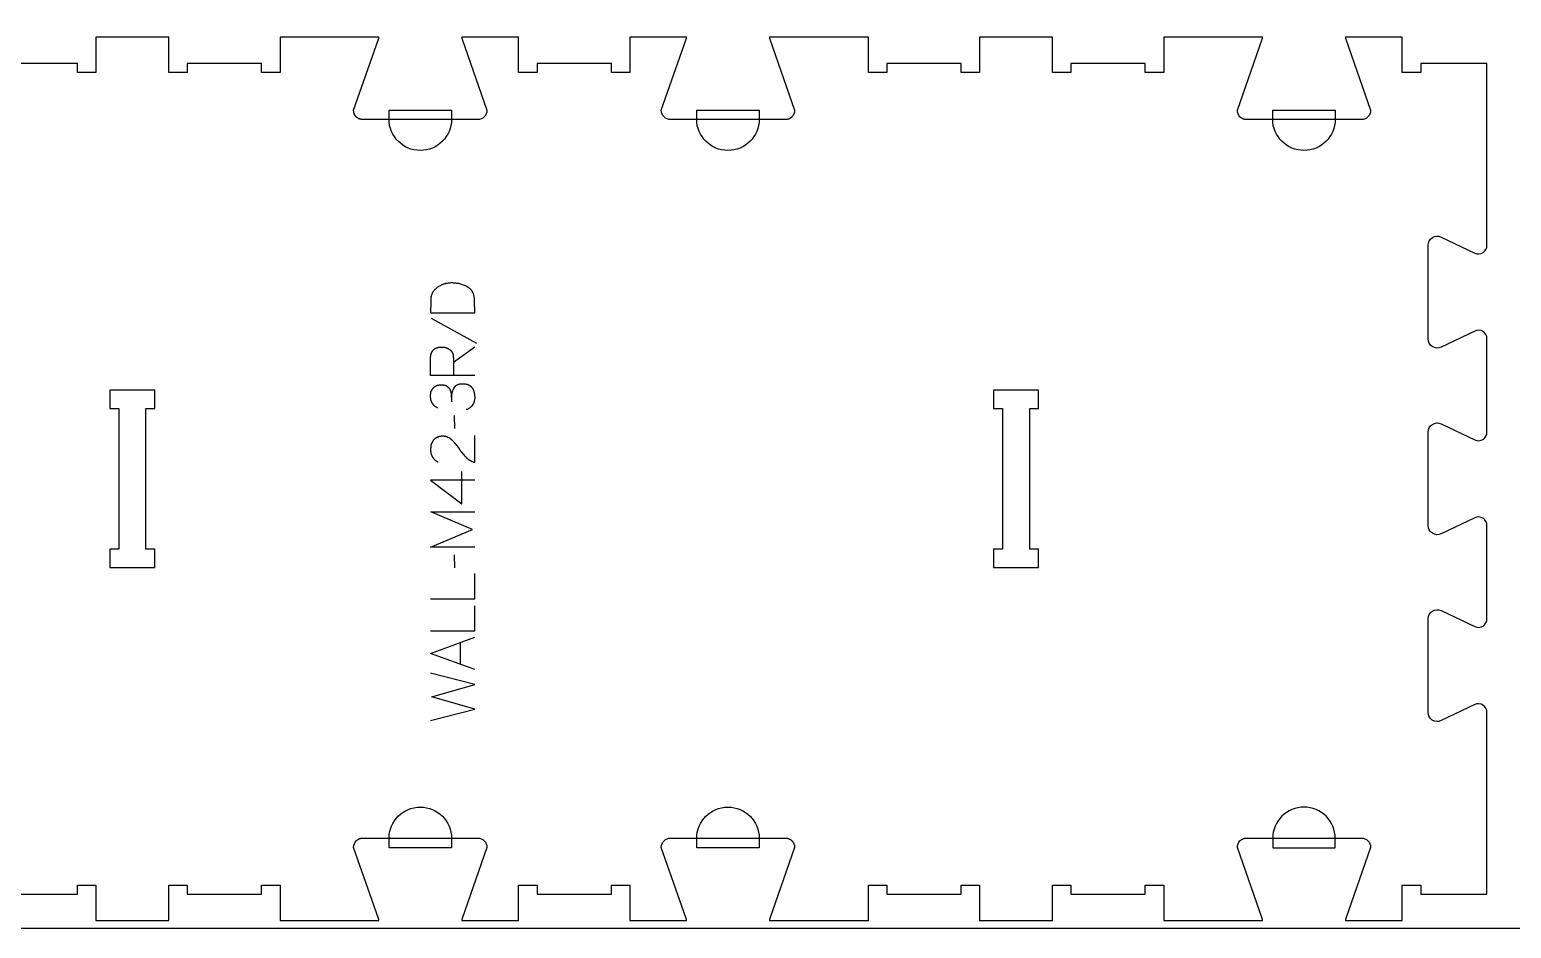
# Model space of a CAD drawing. Extents: x -13885 to -10701, y -43691 to -36097.
# Drawn here: x -12361 to -11355, y -39341 to -38731 of the extents above; entities that cross this region are included whole.
import ezdxf

# ---------------------------------------------------------------- set-up
doc = ezdxf.new("R2010")
doc.units = 0
for name, color, linetype in [('0_SHEET_SPRUCEPLY_2440X122', 1, 'CONTINUOUS'), ('1_ANYTOOL_1MMDEEP_LABELS_S', 2, 'CONTINUOUS'), ('3_ANYTOOL_CUTTHROUGH_INSID', 4, 'CONTINUOUS'), ('4_ANYTOOL_CUTTHROUGH_OUTSI', 5, 'CONTINUOUS'), ('5_ANYTOOL_HALF_MILL_9MM_IN', 3, 'CONTINUOUS')]:
    doc.layers.add(name, color=color, linetype=linetype)

msp = doc.modelspace()

# ---------------------------------------------------------------- linework, layer by layer
at = {"layer": '0_SHEET_SPRUCEPLY_2440X122'}
msp.add_lwpolyline([(-13513.1, -38121.2), (-13513.1, -39341.2), (-11073.1, -39341.2), (-11073.1, -38121.2)], close=True, dxfattribs=at)
at = {"layer": '1_ANYTOOL_1MMDEEP_LABELS_S'}
msp.add_lwpolyline([(-12089, -38923.7), (-12059, -38923.7), (-12059.1, -38915.2), (-12059.1, -38914.8), (-12059.1, -38914.4), (-12059.2, -38914), (-12059.2, -38913.6), (-12059.3, -38913.2), (-12059.3, -38912.9), (-12059.4, -38912.5), (-12059.5, -38912.1), (-12059.5, -38911.8), (-12059.6, -38911.4), (-12059.7, -38911.1), (-12059.9, -38910.8), (-12060, -38910.5), (-12060, -38910.3), (-12060.1, -38910.2), (-12060.2, -38910), (-12060.3, -38909.9), (-12060.3, -38909.7), (-12060.4, -38909.6), (-12060.5, -38909.4), (-12060.6, -38909.3), (-12060.6, -38909.1), (-12060.7, -38909), (-12060.8, -38908.9), (-12060.9, -38908.7), (-12061, -38908.6), (-12061.1, -38908.5), (-12061.2, -38908.3), (-12061.3, -38908.2), (-12061.4, -38908.1), (-12061.5, -38908), (-12061.6, -38907.9), (-12061.7, -38907.7), (-12061.8, -38907.6), (-12062, -38907.5), (-12062.1, -38907.4), (-12062.2, -38907.3), (-12062.3, -38907.2), (-12062.4, -38907.1), (-12062.6, -38907), (-12062.7, -38906.9), (-12062.8, -38906.8), (-12063, -38906.7), (-12063.1, -38906.6), (-12063.2, -38906.5), (-12063.5, -38906.3), (-12063.8, -38906.1), (-12064.1, -38905.9), (-12064.7, -38905.6), (-12065.4, -38905.3), (-12066, -38905.1), (-12066.6, -38904.8), (-12067.3, -38904.6), (-12067.9, -38904.4), (-12068.6, -38904.2), (-12069.2, -38904), (-12069.9, -38903.8), (-12070.6, -38903.7), (-12071.2, -38903.6), (-12071.9, -38903.5), (-12072.6, -38903.4), (-12073.3, -38903.4), (-12074, -38903.3), (-12074.7, -38903.3), (-12075.3, -38903.3), (-12075.9, -38903.4), (-12076.5, -38903.4), (-12077.1, -38903.5), (-12077.6, -38903.6), (-12077.9, -38903.6), (-12078.2, -38903.7), (-12078.5, -38903.7), (-12078.8, -38903.8), (-12079, -38903.9), (-12079.3, -38904), (-12079.6, -38904), (-12079.9, -38904.1), (-12080.1, -38904.2), (-12080.4, -38904.3), (-12080.7, -38904.4), (-12080.9, -38904.5), (-12081.2, -38904.6), (-12081.5, -38904.7), (-12082, -38905), (-12082.5, -38905.2), (-12083, -38905.5), (-12083.5, -38905.8), (-12083.8, -38906), (-12084.1, -38906.2), (-12084.4, -38906.4), (-12084.7, -38906.6), (-12085, -38906.8), (-12085.2, -38907), (-12085.5, -38907.3), (-12085.7, -38907.5), (-12086, -38907.7), (-12086.2, -38907.9), (-12086.4, -38908.1), (-12086.6, -38908.4), (-12086.8, -38908.6), (-12087, -38908.8), (-12087.2, -38909.1), (-12087.3, -38909.3), (-12087.5, -38909.6), (-12087.6, -38909.8), (-12087.8, -38910.1), (-12087.9, -38910.4), (-12088, -38910.6), (-12088.1, -38910.9), (-12088.2, -38911.1), (-12088.3, -38911.4), (-12088.4, -38911.7), (-12088.5, -38912), (-12088.6, -38912.3), (-12088.6, -38912.5), (-12088.7, -38912.8), (-12088.7, -38913.1), (-12088.7, -38913.4), (-12088.7, -38913.7), (-12088.8, -38916.2), (-12088.9, -38918.6), (-12089, -38921.2)], close=True, dxfattribs=at)
for points in [[(-12088.5, -38927.2), (-12057.8, -38944.3)], [(-12059, -38966.1), (-12089, -38966.1), (-12089, -38954.8), (-12089, -38954.3), (-12089, -38953.8), (-12089, -38953.6), (-12089, -38953.3), (-12088.9, -38953.1), (-12088.9, -38952.9), (-12088.9, -38952.7), (-12088.8, -38952.5), (-12088.8, -38952.3), (-12088.7, -38952.1), (-12088.7, -38951.9), (-12088.6, -38951.7), (-12088.6, -38951.5), (-12088.5, -38951.3), (-12088.5, -38951.1), (-12088.4, -38950.9), (-12088.3, -38950.7), (-12088.3, -38950.6), (-12088.2, -38950.4), (-12088.1, -38950.2), (-12088, -38950.1), (-12087.9, -38949.9), (-12087.8, -38949.7), (-12087.7, -38949.6), (-12087.6, -38949.5), (-12087.5, -38949.3), (-12087.4, -38949.2), (-12087.3, -38949), (-12087.2, -38948.9), (-12087.1, -38948.8), (-12086.9, -38948.7), (-12086.8, -38948.5), (-12086.7, -38948.4), (-12086.5, -38948.3), (-12086.4, -38948.2), (-12086.3, -38948.1), (-12086.1, -38948), (-12086, -38947.9), (-12085.8, -38947.8), (-12085.6, -38947.7), (-12085.5, -38947.6), (-12085.3, -38947.6), (-12085.1, -38947.5), (-12085, -38947.4), (-12084.8, -38947.4), (-12084.6, -38947.3), (-12084.4, -38947.2), (-12084.2, -38947.2), (-12084, -38947.1), (-12083.8, -38947.1), (-12083.6, -38947), (-12083.4, -38947), (-12083.2, -38946.9), (-12083, -38946.9), (-12082.8, -38946.9), (-12082.6, -38946.9), (-12082.4, -38946.8), (-12082.1, -38946.8), (-12081.7, -38946.8), (-12081.2, -38946.8), (-12081, -38946.8), (-12080.8, -38946.8), (-12080.7, -38946.8), (-12080.5, -38946.8), (-12080.3, -38946.8), (-12080.1, -38946.9), (-12080, -38946.9), (-12079.8, -38946.9), (-12079.6, -38946.9), (-12079.5, -38947), (-12079.3, -38947), (-12079.1, -38947), (-12079, -38947.1), (-12078.8, -38947.1), (-12078.6, -38947.2), (-12078.5, -38947.2), (-12078.3, -38947.3), (-12078.1, -38947.4), (-12078, -38947.4), (-12077.8, -38947.5), (-12077.7, -38947.6), (-12077.5, -38947.6), (-12077.4, -38947.7), (-12077.2, -38947.8), (-12077, -38947.9), (-12076.9, -38948), (-12076.7, -38948.1), (-12076.6, -38948.2), (-12076.4, -38948.2), (-12076.3, -38948.4), (-12076.1, -38948.5), (-12076, -38948.6), (-12075.8, -38948.7), (-12075.7, -38948.8), (-12075.6, -38948.9), (-12075.4, -38949), (-12075.3, -38949.2), (-12075.2, -38949.3), (-12075.1, -38949.4), (-12075, -38949.5), (-12074.8, -38949.7), (-12074.7, -38949.8), (-12074.6, -38949.9), (-12074.5, -38950.1), (-12074.5, -38950.2), (-12074.4, -38950.4), (-12074.3, -38950.5), (-12074.2, -38950.7), (-12074.1, -38950.8), (-12074.1, -38951), (-12074, -38951.1), (-12073.9, -38951.3), (-12073.9, -38951.4), (-12073.8, -38951.6), (-12073.8, -38951.8), (-12073.7, -38951.9), (-12073.7, -38952.1), (-12073.7, -38952.3), (-12073.6, -38952.4), (-12073.6, -38952.6), (-12073.6, -38952.8), (-12073.6, -38953), (-12073.6, -38953.2), (-12073.5, -38955.1), (-12073.5, -38957.1), (-12073.5, -38966.1)], [(-12073.5, -38957.1), (-12059, -38946.7)], [(-12084.1, -38988.2), (-12084.4, -38988.1), (-12084.7, -38987.9), (-12085, -38987.7), (-12085.2, -38987.6), (-12085.5, -38987.4), (-12085.8, -38987.2), (-12086, -38987), (-12086.1, -38986.9), (-12086.2, -38986.8), (-12086.4, -38986.7), (-12086.5, -38986.6), (-12086.6, -38986.5), (-12086.7, -38986.4), (-12086.8, -38986.3), (-12086.9, -38986.1), (-12087, -38986), (-12087.1, -38985.9), (-12087.2, -38985.8), (-12087.3, -38985.7), (-12087.4, -38985.6), (-12087.5, -38985.4), (-12087.5, -38985.3), (-12087.6, -38985.2), (-12087.7, -38985.1), (-12087.8, -38984.9), (-12087.9, -38984.8), (-12087.9, -38984.7), (-12088, -38984.6), (-12088.1, -38984.4), (-12088.1, -38984.3), (-12088.2, -38984.1), (-12088.3, -38984), (-12088.3, -38983.9), (-12088.4, -38983.7), (-12088.4, -38983.6), (-12088.5, -38983.4), (-12088.5, -38983.3), (-12088.6, -38983.1), (-12088.6, -38983), (-12088.7, -38982.7), (-12088.8, -38982.4), (-12088.8, -38982.1), (-12088.9, -38981.7), (-12088.9, -38981.4), (-12089, -38981.1), (-12089, -38980.7), (-12089, -38980.4), (-12089, -38980), (-12089, -38979.8), (-12089, -38979.6), (-12089, -38979.4), (-12089, -38979.2), (-12089, -38979), (-12089, -38978.8), (-12088.9, -38978.6), (-12088.9, -38978.4), (-12088.9, -38978.2), (-12088.8, -38978.1), (-12088.8, -38977.9), (-12088.8, -38977.7), (-12088.7, -38977.5), (-12088.7, -38977.3), (-12088.6, -38977.1), (-12088.5, -38977), (-12088.5, -38976.8), (-12088.4, -38976.6), (-12088.4, -38976.5), (-12088.3, -38976.3), (-12088.2, -38976.1), (-12088.1, -38976), (-12088, -38975.8), (-12088, -38975.7), (-12087.9, -38975.5), (-12087.8, -38975.4), (-12087.7, -38975.2), (-12087.6, -38975.1), (-12087.5, -38974.9), (-12087.4, -38974.8), (-12087.3, -38974.7), (-12087.1, -38974.5), (-12087, -38974.4), (-12086.9, -38974.3), (-12086.8, -38974.2), (-12086.6, -38974), (-12086.5, -38973.9), (-12086.4, -38973.8), (-12086.2, -38973.7), (-12086.1, -38973.6), (-12085.9, -38973.5), (-12085.8, -38973.4), (-12085.7, -38973.3), (-12085.5, -38973.3), (-12085.3, -38973.2), (-12085.2, -38973.1), (-12085, -38973), (-12084.9, -38973), (-12084.7, -38972.9), (-12084.5, -38972.8), (-12084.3, -38972.8), (-12084.2, -38972.7), (-12084, -38972.7), (-12083.8, -38972.6), (-12083.6, -38972.6), (-12083.4, -38972.6), (-12083.2, -38972.5), (-12083, -38972.5), (-12082.8, -38972.5), (-12082.6, -38972.5), (-12082.4, -38972.5), (-12082.2, -38972.5), (-12082, -38972.5), (-12081.4, -38972.5), (-12081.1, -38972.5), (-12080.8, -38972.5), (-12080.5, -38972.5), (-12080.2, -38972.6), (-12080, -38972.6), (-12079.9, -38972.6), (-12079.7, -38972.7), (-12079.6, -38972.7), (-12079.5, -38972.7), (-12079.3, -38972.7), (-12079.2, -38972.8), (-12079.1, -38972.8), (-12078.9, -38972.9), (-12078.8, -38972.9), (-12078.7, -38973), (-12078.6, -38973), (-12078.5, -38973.1), (-12078.3, -38973.1), (-12078.2, -38973.2), (-12078.1, -38973.2), (-12078, -38973.3), (-12077.9, -38973.3), (-12077.8, -38973.4), (-12077.7, -38973.5), (-12077.6, -38973.5), (-12077.5, -38973.6), (-12077.4, -38973.8), (-12077.2, -38973.9), (-12077, -38974.1), (-12076.9, -38974.2), (-12076.8, -38974.3), (-12076.7, -38974.4), (-12076.6, -38974.5), (-12076.6, -38974.6), (-12076.5, -38974.6), (-12076.4, -38974.7), (-12076.4, -38974.8), (-12076.3, -38974.9), (-12076.2, -38975), (-12076.2, -38975.1), (-12076.1, -38975.2), (-12076, -38975.3), (-12076, -38975.4), (-12075.9, -38975.5), (-12075.9, -38975.6), (-12075.8, -38975.7), (-12075.8, -38975.8), (-12075.7, -38975.9), (-12075.7, -38976), (-12075.6, -38976.1), (-12075.6, -38976.2), (-12075.6, -38976.3), (-12075.5, -38976.5), (-12075.4, -38976.7), (-12075.3, -38976.9), (-12075.3, -38977.1), (-12075.2, -38977.4), (-12075.2, -38977.6), (-12075.1, -38977.8), (-12075.1, -38978), (-12075, -38978.3), (-12075, -38978.5), (-12074.9, -38978.7), (-12074.9, -38979), (-12074.9, -38979.2), (-12074.9, -38979.5), (-12074.9, -38979.7), (-12074.8, -38979.9), (-12074.8, -38980.2), (-12074.8, -38983.9)], [(-12074.8, -38981.1), (-12074.8, -38980.7), (-12074.7, -38980.2), (-12074.7, -38979.8), (-12074.6, -38979.4), (-12074.5, -38979), (-12074.5, -38978.6), (-12074.4, -38978.1), (-12074.3, -38977.7), (-12074.2, -38977.3), (-12074, -38976.9), (-12073.9, -38976.5), (-12073.8, -38976.2), (-12073.6, -38975.8), (-12073.4, -38975.4), (-12073.2, -38975), (-12073.1, -38974.6), (-12073, -38974.5), (-12072.9, -38974.3), (-12072.8, -38974.2), (-12072.7, -38974.1), (-12072.7, -38974), (-12072.6, -38974), (-12072.6, -38973.9), (-12072.5, -38973.8), (-12072.4, -38973.7), (-12072.4, -38973.6), (-12072.3, -38973.6), (-12072.3, -38973.5), (-12072.2, -38973.4), (-12072.1, -38973.4), (-12072.1, -38973.3), (-12072, -38973.2), (-12071.9, -38973.2), (-12071.8, -38973.1), (-12071.8, -38973), (-12071.7, -38973), (-12071.6, -38972.9), (-12071.5, -38972.8), (-12071.5, -38972.8), (-12071.4, -38972.7), (-12071.3, -38972.7), (-12071.2, -38972.6), (-12071.1, -38972.6), (-12071, -38972.5), (-12071, -38972.5), (-12070.9, -38972.4), (-12070.8, -38972.4), (-12070.7, -38972.3), (-12070.6, -38972.3), (-12070.5, -38972.3), (-12070.4, -38972.2), (-12070.3, -38972.2), (-12070.1, -38972.1), (-12069.9, -38972), (-12069.7, -38972), (-12069.5, -38971.9), (-12069.3, -38971.9), (-12069.1, -38971.8), (-12068.9, -38971.8), (-12068.7, -38971.8), (-12068.4, -38971.7), (-12068.2, -38971.7), (-12068, -38971.7), (-12067.7, -38971.7), (-12067.5, -38971.7), (-12067.2, -38971.7), (-12066.9, -38971.7), (-12066.6, -38971.7), (-12066.4, -38971.7), (-12066.1, -38971.7), (-12065.9, -38971.8), (-12065.6, -38971.8), (-12065.4, -38971.8), (-12065.1, -38971.9), (-12064.9, -38971.9), (-12064.7, -38972), (-12064.4, -38972), (-12064.2, -38972.1), (-12064, -38972.2), (-12063.8, -38972.2), (-12063.6, -38972.3), (-12063.4, -38972.4), (-12063.2, -38972.5), (-12063, -38972.6), (-12062.8, -38972.7), (-12062.6, -38972.8), (-12062.5, -38972.9), (-12062.3, -38973), (-12062.1, -38973.1), (-12062, -38973.2), (-12061.8, -38973.3), (-12061.7, -38973.5), (-12061.6, -38973.5), (-12061.5, -38973.6), (-12061.5, -38973.7), (-12061.4, -38973.7), (-12061.3, -38973.8), (-12061.2, -38973.9), (-12061.2, -38973.9), (-12061.1, -38974), (-12061, -38974.2), (-12060.9, -38974.3), (-12060.8, -38974.5), (-12060.6, -38974.7), (-12060.5, -38974.8), (-12060.4, -38975), (-12060.3, -38975.2), (-12060.2, -38975.3), (-12060.1, -38975.5), (-12060, -38975.7), (-12060, -38975.9), (-12059.9, -38976.1), (-12059.8, -38976.3), (-12059.7, -38976.5), (-12059.6, -38976.7), (-12059.6, -38976.9), (-12059.5, -38977.1), (-12059.5, -38977.3), (-12059.4, -38977.5), (-12059.3, -38977.8), (-12059.3, -38978), (-12059.3, -38978.2), (-12059.2, -38978.4), (-12059.2, -38978.7), (-12059.1, -38978.9), (-12059.1, -38979.4), (-12059.1, -38979.9), (-12059, -38980.4), (-12059, -38980.9), (-12059, -38981.3), (-12059, -38981.7), (-12059.1, -38982.1), (-12059.1, -38982.4), (-12059.2, -38982.8), (-12059.2, -38983), (-12059.2, -38983.1), (-12059.3, -38983.3), (-12059.3, -38983.5), (-12059.3, -38983.6), (-12059.4, -38983.8), (-12059.4, -38983.9), (-12059.5, -38984.1), (-12059.5, -38984.3), (-12059.6, -38984.4), (-12059.6, -38984.6), (-12059.7, -38984.7), (-12059.8, -38984.9), (-12059.8, -38985), (-12059.9, -38985.2), (-12060, -38985.3), (-12060, -38985.5), (-12060.1, -38985.6), (-12060.2, -38985.7), (-12060.3, -38985.9), (-12060.4, -38986), (-12060.4, -38986.1), (-12060.5, -38986.3), (-12060.6, -38986.4), (-12060.7, -38986.5), (-12060.8, -38986.6), (-12060.9, -38986.8), (-12061, -38986.9), (-12061.1, -38987), (-12061.2, -38987.1), (-12061.4, -38987.2), (-12061.5, -38987.3), (-12061.6, -38987.5), (-12061.7, -38987.6), (-12061.8, -38987.7), (-12062, -38987.8), (-12062.1, -38987.9), (-12062.2, -38988), (-12062.4, -38988.1), (-12062.5, -38988.2), (-12062.6, -38988.3), (-12062.8, -38988.4), (-12062.9, -38988.5), (-12063.1, -38988.6), (-12063.4, -38988.7), (-12063.7, -38988.9), (-12064, -38989.1), (-12064.4, -38989.2), (-12064.7, -38989.3)], [(-12072.9, -38993.2), (-12072.8, -39002)], [(-12059.1, -39006.9), (-12059.1, -39025.2), (-12059.6, -39025.1), (-12059.8, -39025), (-12060, -39024.9), (-12060.2, -39024.8), (-12060.4, -39024.7), (-12060.7, -39024.6), (-12060.9, -39024.5), (-12061.1, -39024.4), (-12061.3, -39024.3), (-12061.5, -39024.2), (-12061.7, -39024.1), (-12061.9, -39024), (-12062.1, -39023.9), (-12062.3, -39023.8), (-12062.5, -39023.6), (-12062.7, -39023.5), (-12062.9, -39023.4), (-12063.1, -39023.3), (-12063.2, -39023.1), (-12063.4, -39023), (-12063.6, -39022.8), (-12063.8, -39022.7), (-12063.9, -39022.5), (-12064.1, -39022.4), (-12064.3, -39022.2), (-12064.5, -39022), (-12064.6, -39021.9), (-12064.8, -39021.7), (-12064.9, -39021.5), (-12065.3, -39021.2), (-12066.5, -39019.7), (-12067.7, -39018.2), (-12068.8, -39016.7), (-12069.9, -39015.2), (-12070.5, -39014.4), (-12071.1, -39013.7), (-12071.7, -39013), (-12072.2, -39012.3), (-12072.8, -39011.6), (-12073.4, -39011), (-12074, -39010.3), (-12074.7, -39009.7), (-12074.8, -39009.6), (-12075, -39009.5), (-12075.1, -39009.3), (-12075.3, -39009.2), (-12075.5, -39009.1), (-12075.6, -39008.9), (-12075.8, -39008.8), (-12076, -39008.7), (-12076.2, -39008.6), (-12076.3, -39008.5), (-12076.5, -39008.4), (-12076.7, -39008.3), (-12076.9, -39008.2), (-12077.1, -39008.1), (-12077.2, -39008.1), (-12077.4, -39008), (-12077.6, -39007.9), (-12077.8, -39007.8), (-12078, -39007.8), (-12078.2, -39007.7), (-12078.4, -39007.7), (-12078.6, -39007.6), (-12078.8, -39007.6), (-12079, -39007.5), (-12079.3, -39007.5), (-12079.5, -39007.5), (-12079.7, -39007.4), (-12079.9, -39007.4), (-12080.1, -39007.4), (-12080.3, -39007.4), (-12080.6, -39007.4), (-12080.8, -39007.4), (-12081, -39007.4), (-12081.3, -39007.4), (-12081.5, -39007.4), (-12081.8, -39007.4), (-12082, -39007.5), (-12082.2, -39007.5), (-12082.5, -39007.5), (-12082.7, -39007.5), (-12082.9, -39007.6), (-12083.1, -39007.6), (-12083.3, -39007.7), (-12083.5, -39007.7), (-12083.7, -39007.8), (-12083.9, -39007.9), (-12084.1, -39007.9), (-12084.3, -39008), (-12084.5, -39008.1), (-12084.7, -39008.2), (-12084.9, -39008.3), (-12085.1, -39008.4), (-12085.2, -39008.5), (-12085.4, -39008.6), (-12085.6, -39008.7), (-12085.7, -39008.8), (-12085.9, -39008.9), (-12086.1, -39009.1), (-12086.2, -39009.2), (-12086.4, -39009.3), (-12086.5, -39009.5), (-12086.6, -39009.6), (-12086.8, -39009.8), (-12086.9, -39009.9), (-12087, -39010.1), (-12087.2, -39010.2), (-12087.3, -39010.4), (-12087.4, -39010.6), (-12087.5, -39010.7), (-12087.6, -39010.9), (-12087.7, -39011.1), (-12087.8, -39011.3), (-12087.9, -39011.4), (-12088, -39011.6), (-12088.1, -39011.8), (-12088.2, -39012), (-12088.3, -39012.2), (-12088.4, -39012.4), (-12088.4, -39012.6), (-12088.5, -39012.8), (-12088.6, -39013), (-12088.6, -39013.2), (-12088.7, -39013.4), (-12088.7, -39013.6), (-12088.8, -39013.8), (-12088.8, -39014), (-12088.9, -39014.2), (-12088.9, -39014.5), (-12088.9, -39014.7), (-12088.9, -39014.9), (-12089, -39015.1), (-12089, -39015.4), (-12089, -39015.6), (-12089, -39015.8), (-12089, -39016.3), (-12089, -39016.7), (-12089, -39017), (-12089, -39017.4), (-12088.9, -39017.7), (-12088.9, -39018.1), (-12088.8, -39018.4), (-12088.8, -39018.7), (-12088.7, -39019.1), (-12088.6, -39019.4), (-12088.6, -39019.5), (-12088.5, -39019.7), (-12088.5, -39019.8), (-12088.4, -39020), (-12088.4, -39020.1), (-12088.3, -39020.3), (-12088.2, -39020.4), (-12088.2, -39020.6), (-12088.1, -39020.7), (-12088, -39020.8), (-12088, -39021), (-12087.9, -39021.1), (-12087.8, -39021.2), (-12087.7, -39021.4), (-12087.7, -39021.5), (-12087.6, -39021.6), (-12087.5, -39021.8), (-12087.4, -39021.9), (-12087.3, -39022), (-12087.2, -39022.1), (-12087.1, -39022.3), (-12087, -39022.4), (-12086.9, -39022.5), (-12086.8, -39022.6), (-12086.7, -39022.7), (-12086.6, -39022.9), (-12086.5, -39023), (-12086.4, -39023.1), (-12086.3, -39023.2), (-12086.2, -39023.3), (-12086, -39023.4), (-12085.9, -39023.5), (-12085.7, -39023.7), (-12085.4, -39023.9), (-12085.1, -39024.1), (-12084.8, -39024.3), (-12084.5, -39024.5), (-12084.2, -39024.6), (-12083.9, -39024.8)], [(-12067.7, -39053.1), (-12067.7, -39031.3)], [(-12059, -39037.1), (-12089.1, -39037.1), (-12067.7, -39053.1)], [(-12059, -39082.7), (-12089, -39082.7), (-12060.6, -39070.7), (-12088.9, -39058.7), (-12059, -39058.7)], [(-12072.9, -39087.8), (-12072.8, -39096.6)], [(-12089, -39117.6), (-12059, -39117.6), (-12059, -39100.5)], [(-12089, -39139.4), (-12059, -39139.4), (-12059, -39122.3)], [(-12059, -39165.6), (-12089, -39154.7), (-12059, -39143.7)], [(-12068.6, -39162.1), (-12068.6, -39147.2)], [(-12089, -39200.3), (-12059, -39192.6), (-12088.1, -39184.2), (-12059, -39175.7), (-12089, -39168.2)]]:
    msp.add_lwpolyline(points, dxfattribs=at)
at = {"layer": '3_ANYTOOL_CUTTHROUGH_INSID', "color": 4}
for points in [[(-12306.5, -39096.5), (-12276.2, -39096.5), (-12276.2, -39084), (-12282.2, -39084), (-12282.2, -38988.5), (-12276.2, -38988.5), (-12276.2, -38976), (-12306.7, -38976), (-12306.7, -38988.5), (-12300.7, -38988.5), (-12300.7, -39084), (-12306.7, -39084), (-12306.7, -39096.5)], [(-11706.5, -39096.5), (-11676.2, -39096.5), (-11676.2, -39084), (-11682.2, -39084), (-11682.2, -38988.5), (-11676.2, -38988.5), (-11676.2, -38976), (-11706.7, -38976), (-11706.7, -38988.5), (-11700.7, -38988.5), (-11700.7, -39084), (-11706.7, -39084), (-11706.7, -39096.5)]]:
    msp.add_lwpolyline(points, close=True, dxfattribs=at)
at = {"layer": '4_ANYTOOL_CUTTHROUGH_OUTSI', "color": 5}
msp.add_lwpolyline([(-12379.2, -39318), (-12328.7, -39318), (-12328.7, -39312), (-12316.2, -39312), (-12316.2, -39336), (-12266.7, -39336), (-12266.7, -39312), (-12254.2, -39312), (-12254.2, -39318), (-12203.7, -39318), (-12203.7, -39312), (-12191.2, -39312), (-12191.2, -39336), (-12141.5, -39336), (-12124.1, -39336), (-12124.1, -39336, 0.061485), (-12124.3, -39334.6), (-12141.2, -39286.3), (-12141.2, -39286.3), (-12141.2, -39286.2), (-12141.2, -39286.2, -0.198912), (-12139.4, -39281.8), (-12139.3, -39281.7), (-12139.1, -39281.6), (-12139, -39281.5), (-12138.9, -39281.4), (-12138.8, -39281.3), (-12138.7, -39281.2), (-12138.6, -39281.1), (-12138.4, -39281), (-12138.3, -39281), (-12138.2, -39280.9), (-12138, -39280.8), (-12137.9, -39280.7), (-12137.8, -39280.7), (-12137.6, -39280.6), (-12137.5, -39280.5), (-12137.3, -39280.5), (-12137.2, -39280.4), (-12137, -39280.3), (-12136.9, -39280.3), (-12136.8, -39280.2), (-12136.6, -39280.2), (-12136.5, -39280.2), (-12136.3, -39280.1), (-12136.2, -39280.1), (-12136, -39280.1), (-12135.9, -39280), (-12135.7, -39280), (-12135.5, -39280), (-12135.4, -39280), (-12135.2, -39280), (-12135.1, -39280), (-12134.9, -39280), (-12056.9, -39280, -0.414214), (-12050.7, -39286.2), (-12050.7, -39286.3), (-12050.7, -39286.3), (-12067.6, -39334.6), (-12067.6, -39334.6, 0.061485), (-12067.8, -39336), (-12029.2, -39336), (-12029.2, -39312), (-12016.7, -39312), (-12016.7, -39318), (-11966.2, -39318), (-11966.2, -39312), (-11953.7, -39312), (-11953.7, -39336), (-11915.1, -39336), (-11915.1, -39336, 0.061485), (-11915.4, -39334.6), (-11932.3, -39286.3), (-11932.3, -39286.3), (-11932.3, -39286.2), (-11932.3, -39286.2, -0.414214), (-11926, -39280), (-11848, -39280), (-11847.9, -39280), (-11847.7, -39280), (-11847.6, -39280), (-11847.4, -39280), (-11847.3, -39280), (-11847.1, -39280), (-11847, -39280.1), (-11846.8, -39280.1), (-11846.7, -39280.1), (-11846.5, -39280.2), (-11846.4, -39280.2), (-11846.2, -39280.2), (-11846.1, -39280.3), (-11845.9, -39280.3), (-11845.8, -39280.4), (-11845.6, -39280.5), (-11845.5, -39280.5), (-11845.4, -39280.6), (-11845.2, -39280.7), (-11845.1, -39280.7), (-11845, -39280.8), (-11844.8, -39280.9), (-11844.7, -39281), (-11844.6, -39281), (-11844.4, -39281.1), (-11844.3, -39281.2), (-11844.2, -39281.3), (-11844.1, -39281.4), (-11844, -39281.5), (-11843.8, -39281.6), (-11843.7, -39281.7), (-11843.6, -39281.8, -0.198912), (-11841.8, -39286.2), (-11841.8, -39286.3), (-11841.8, -39286.3), (-11858.7, -39334.6), (-11858.7, -39334.6, 0.061485), (-11858.9, -39336), (-11791.7, -39336), (-11791.7, -39312), (-11779.2, -39312), (-11779.2, -39318), (-11728.7, -39318), (-11728.7, -39312), (-11716.2, -39312), (-11716.2, -39336), (-11666.7, -39336), (-11666.7, -39312), (-11654.2, -39312), (-11654.2, -39318), (-11603.7, -39318), (-11603.7, -39312), (-11591.2, -39312), (-11591.2, -39336), (-11541.5, -39336), (-11524.1, -39336), (-11524.1, -39336, 0.061486), (-11524.3, -39334.6), (-11541.2, -39286.3), (-11541.2, -39286.3), (-11541.2, -39286.2), (-11541.2, -39286.2, -0.198912), (-11539.4, -39281.8), (-11539.3, -39281.7), (-11539.1, -39281.6), (-11539, -39281.5), (-11538.9, -39281.4), (-11538.8, -39281.3), (-11538.7, -39281.2), (-11538.6, -39281.1), (-11538.4, -39281), (-11538.3, -39281), (-11538.2, -39280.9), (-11538, -39280.8), (-11537.9, -39280.7), (-11537.8, -39280.7), (-11537.6, -39280.6), (-11537.5, -39280.5), (-11537.3, -39280.5), (-11537.2, -39280.4), (-11537, -39280.3), (-11536.9, -39280.3), (-11536.8, -39280.2), (-11536.6, -39280.2), (-11536.5, -39280.2), (-11536.3, -39280.1), (-11536.2, -39280.1), (-11536, -39280.1), (-11535.9, -39280), (-11535.7, -39280), (-11535.5, -39280), (-11535.4, -39280), (-11535.2, -39280), (-11535.1, -39280), (-11534.9, -39280), (-11456.9, -39280, -0.414214), (-11450.7, -39286.2), (-11450.7, -39286.3), (-11450.7, -39286.3), (-11467.6, -39334.6), (-11467.6, -39334.6, 0.061485), (-11467.8, -39336), (-11429.2, -39336), (-11429.2, -39312.2), (-11429.2, -39312), (-11416.7, -39312), (-11416.7, -39318), (-11371.7, -39318), (-11371.7, -39194.6), (-11371.7, -39194.6, 0.551268), (-11380, -39189.4), (-11402.8, -39200.3, -0.551268), (-11411.7, -39194.6), (-11411.7, -39131.2, -0.257375), (-11408.8, -39126, -0.257375), (-11402.8, -39125.6), (-11380, -39136.5, 0.257375), (-11374.4, -39136.1, 0.257375), (-11371.7, -39131.3), (-11371.7, -39067.9, 0.551268), (-11380, -39062.7), (-11402.8, -39073.6, -0.257375), (-11408.8, -39073.2, -0.257375), (-11411.7, -39067.9), (-11411.7, -39004.5, -0.257375), (-11408.8, -38999.3, -0.257375), (-11402.8, -38998.9), (-11380, -39009.8, 0.551268), (-11371.7, -39004.6), (-11371.7, -38941.2, 0.551268), (-11380, -38936), (-11402.8, -38946.9, -0.551268), (-11411.7, -38941.2), (-11411.7, -38877.8, -0.551268), (-11402.8, -38872.2), (-11380, -38883.1, 0.257375), (-11374.4, -38882.7, 0.257375), (-11371.7, -38877.9), (-11371.7, -38754.5), (-11416.7, -38754.5), (-11416.7, -38760.5), (-11429.2, -38760.5), (-11429.2, -38760.2), (-11429.2, -38736.5), (-11467.8, -38736.5), (-11467.8, -38736.5, 0.061485), (-11467.6, -38737.9), (-11450.7, -38786.1), (-11450.7, -38786.2), (-11450.7, -38786.2), (-11450.7, -38786.2, -0.414214), (-11456.9, -38792.5), (-11534.9, -38792.5), (-11535.1, -38792.5), (-11535.2, -38792.5), (-11535.4, -38792.5), (-11535.5, -38792.5), (-11535.7, -38792.4), (-11535.9, -38792.4), (-11536, -38792.4), (-11536.2, -38792.4), (-11536.3, -38792.3), (-11536.5, -38792.3), (-11536.6, -38792.3), (-11536.8, -38792.2), (-11536.9, -38792.2), (-11537, -38792.1), (-11537.2, -38792.1), (-11537.3, -38792), (-11537.5, -38791.9), (-11537.6, -38791.9), (-11537.8, -38791.8), (-11537.9, -38791.7), (-11538, -38791.7), (-11538.2, -38791.6), (-11538.3, -38791.5), (-11538.4, -38791.4), (-11538.6, -38791.3), (-11538.7, -38791.2), (-11538.8, -38791.2), (-11538.9, -38791.1), (-11539, -38791), (-11539.1, -38790.9), (-11539.3, -38790.8), (-11539.4, -38790.7, -0.198912), (-11541.2, -38786.2), (-11541.2, -38786.2), (-11541.2, -38786.1), (-11524.3, -38737.9), (-11524.3, -38737.9, 0.061485), (-11524.1, -38736.5), (-11541.5, -38736.5), (-11591.2, -38736.5), (-11591.2, -38760.5), (-11603.7, -38760.5), (-11603.7, -38754.5), (-11654.2, -38754.5), (-11654.2, -38760.5), (-11666.7, -38760.5), (-11666.7, -38736.5), (-11716.2, -38736.5), (-11716.2, -38760.5), (-11728.7, -38760.5), (-11728.7, -38754.5), (-11779.2, -38754.5), (-11779.2, -38760.5), (-11791.7, -38760.5), (-11791.7, -38736.5), (-11858.9, -38736.5), (-11858.9, -38736.5, 0.061485), (-11858.7, -38737.9), (-11841.8, -38786.1), (-11841.8, -38786.2), (-11841.8, -38786.2), (-11841.8, -38786.2, -0.198912), (-11843.6, -38790.7), (-11843.7, -38790.8), (-11843.8, -38790.9), (-11844, -38791), (-11844.1, -38791.1), (-11844.2, -38791.2), (-11844.3, -38791.2), (-11844.4, -38791.3), (-11844.6, -38791.4), (-11844.7, -38791.5), (-11844.8, -38791.6), (-11845, -38791.7), (-11845.1, -38791.7), (-11845.2, -38791.8), (-11845.4, -38791.9), (-11845.5, -38791.9), (-11845.6, -38792), (-11845.8, -38792.1), (-11845.9, -38792.1), (-11846.1, -38792.2), (-11846.2, -38792.2), (-11846.4, -38792.3), (-11846.5, -38792.3), (-11846.7, -38792.3), (-11846.8, -38792.4), (-11847, -38792.4), (-11847.1, -38792.4), (-11847.3, -38792.4), (-11847.4, -38792.5), (-11847.6, -38792.5), (-11847.7, -38792.5), (-11847.9, -38792.5), (-11848, -38792.5), (-11926, -38792.5, -0.414214), (-11932.3, -38786.2), (-11932.3, -38786.2), (-11932.3, -38786.1), (-11915.4, -38737.9), (-11915.4, -38737.9, 0.061485), (-11915.1, -38736.5), (-11953.7, -38736.5), (-11953.7, -38760.5), (-11966.2, -38760.5), (-11966.2, -38754.5), (-12016.7, -38754.5), (-12016.7, -38760.5), (-12029.2, -38760.5), (-12029.2, -38736.5), (-12067.8, -38736.5), (-12067.8, -38736.5, 0.061485), (-12067.6, -38737.9), (-12050.7, -38786.1), (-12050.7, -38786.2), (-12050.7, -38786.2), (-12050.7, -38786.2, -0.414214), (-12056.9, -38792.5), (-12134.9, -38792.5), (-12135.1, -38792.5), (-12135.2, -38792.5), (-12135.4, -38792.5), (-12135.5, -38792.5), (-12135.7, -38792.4), (-12135.9, -38792.4), (-12136, -38792.4), (-12136.2, -38792.4), (-12136.3, -38792.3), (-12136.5, -38792.3), (-12136.6, -38792.3), (-12136.8, -38792.2), (-12136.9, -38792.2), (-12137, -38792.1), (-12137.2, -38792.1), (-12137.3, -38792), (-12137.5, -38791.9), (-12137.6, -38791.9), (-12137.8, -38791.8), (-12137.9, -38791.7), (-12138, -38791.7), (-12138.2, -38791.6), (-12138.3, -38791.5), (-12138.4, -38791.4), (-12138.6, -38791.3), (-12138.7, -38791.2), (-12138.8, -38791.2), (-12138.9, -38791.1), (-12139, -38791), (-12139.1, -38790.9), (-12139.3, -38790.8), (-12139.4, -38790.7, -0.198912), (-12141.2, -38786.2), (-12141.2, -38786.2), (-12141.2, -38786.1), (-12124.3, -38737.9), (-12124.3, -38737.9, 0.061485), (-12124.1, -38736.5), (-12141.5, -38736.5), (-12191.2, -38736.5), (-12191.2, -38760.5), (-12203.7, -38760.5), (-12203.7, -38754.5), (-12254.2, -38754.5), (-12254.2, -38760.5), (-12266.7, -38760.5), (-12266.7, -38736.5), (-12316.2, -38736.5), (-12316.2, -38760.5), (-12328.7, -38760.5), (-12328.7, -38754.5), (-12379.2, -38754.5)], format="xyb", dxfattribs=at)
at = {"layer": '5_ANYTOOL_HALF_MILL_9MM_IN', "color": 3}
for points in [[(-12074.7, -38792.2, -1), (-12117.2, -38792.2), (-12117.2, -38792), (-12117.2, -38786), (-12074.7, -38786), (-12074.7, -38792), (-12074.7, -38792.2)], [(-11865.8, -38792.2, -1), (-11908.3, -38792.2), (-11908.3, -38792), (-11908.3, -38786), (-11865.8, -38786), (-11865.8, -38792), (-11865.8, -38792.2)], [(-11474.7, -38792.2, -1), (-11517.2, -38792.2), (-11517.2, -38792), (-11517.2, -38786), (-11474.7, -38786), (-11474.7, -38792), (-11474.7, -38792.2)], [(-12117.2, -39280.2, -1), (-12074.7, -39280.2), (-12074.7, -39280.5), (-12074.7, -39286.5), (-12117.2, -39286.5), (-12117.2, -39280.5), (-12117.2, -39280.2)], [(-11908.3, -39280.2, -1), (-11865.8, -39280.2), (-11865.8, -39280.5), (-11865.8, -39286.5), (-11908.3, -39286.5), (-11908.3, -39280.5), (-11908.3, -39280.2)], [(-11474.7, -39280.2, 1), (-11517.2, -39280.2), (-11517.2, -39280.5), (-11517.2, -39286.5), (-11474.7, -39286.5), (-11474.7, -39280.5), (-11474.7, -39280.2)]]:
    msp.add_lwpolyline(points, format="xyb", close=True, dxfattribs=at)

doc.saveas('drawing.dxf')
